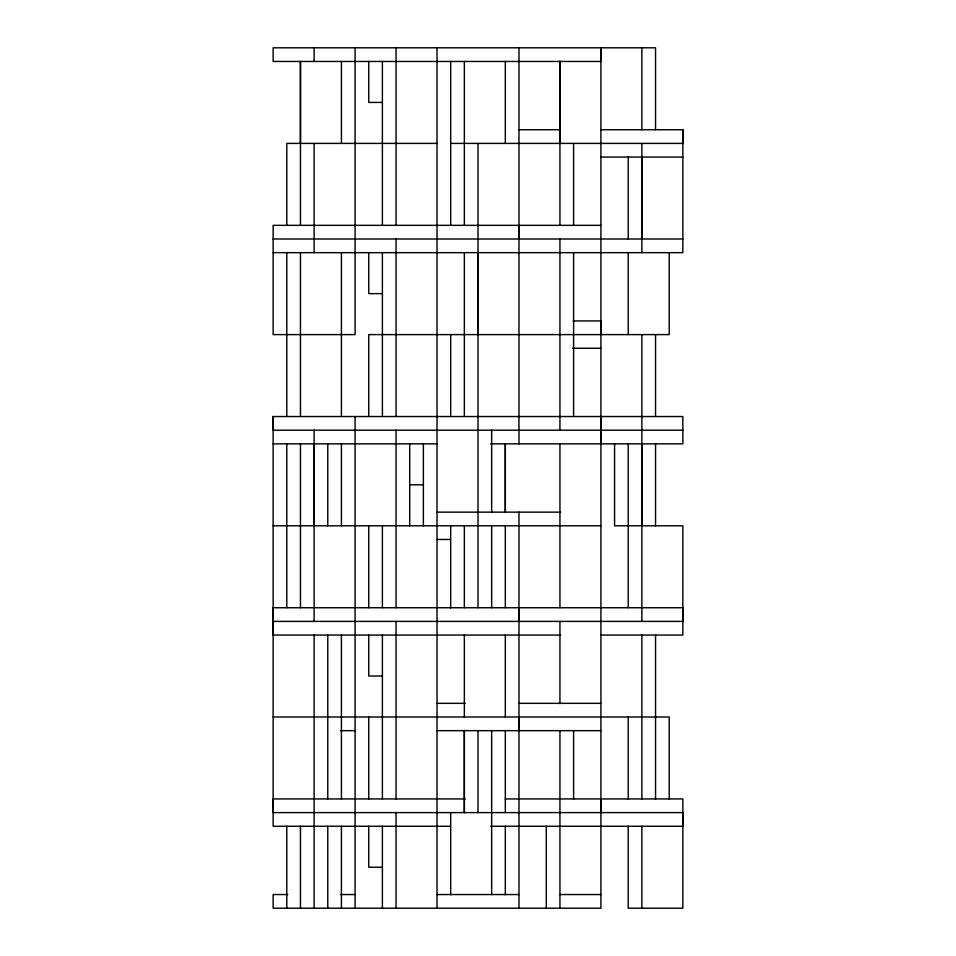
<?xml version="1.0" encoding="UTF-8"?>
<svg xmlns="http://www.w3.org/2000/svg" width="956" height="956" viewBox="0 0 956 956"><rect width="100%" height="100%" fill="white"/><g stroke="black" fill="none" stroke-linecap="round" stroke-linejoin="round"><path stroke-width="1.43" d="M490.679 443.859L682.859 443.859L682.859 416.541L273.141 416.541L273.141 430.2L682.859 430.2M314.118 525.8L314.118 430.2M464.341 730.659L464.341 812.6L464.341 730.408M478 812.6L478 730.659M478 334.6L478 252.659M491.659 730.659L491.659 894.541M518.977 730.659L518.977 717M518.977 621.4L518.977 607.741M518.977 239L518.977 225.341M559.941 826.259L559.941 730.659M559.941 143.4L559.941 61.459M600.918 812.6L600.918 798.941M600.918 443.859L600.918 416.541M600.918 334.6L600.918 320.941L573.11 320.941M628.223 239L628.223 157.059M641.882 525.8L641.882 334.6M641.882 239L641.882 157.059M600.918 129.741L682.859 129.741L682.859 143.4L450.682 143.4M382.4 102.423L368.741 102.423L368.741 61.459M518.977 129.741L559.941 129.741M299.969 143.4L286.8 143.4L286.8 225.341M437.023 143.4L300.459 143.4L300.459 61.459L300.459 225.341M600.918 157.059L682.859 157.059M600.918 225.341L273.141 225.341L273.141 334.6L299.969 334.6M273.141 239L682.859 239M273.141 252.659L682.859 252.659L682.859 129.741M382.4 293.623L368.741 293.623L368.741 252.659M300.459 334.6L355.082 334.6L355.082 47.8M572.608 348.259L600.918 348.259M273.141 443.859L437.023 443.859M409.718 484.823L423.377 484.823M437.023 512.141L560.682 512.141M273.141 525.8L299.969 525.8M300.459 525.8L600.918 525.8M437.023 539.459L450.443 539.459M273.141 621.4L682.859 621.4L682.859 607.741L273.141 607.741L273.141 635.059L560.682 635.059M600.918 635.059L682.859 635.059L682.859 525.8L614.577 525.8L614.577 443.859M382.4 676.023L368.741 676.023L368.741 635.059M437.023 703.341L465.333 703.341M518.977 703.341L600.918 703.341M273.141 717L655.541 717M656.031 717L669.2 717L669.2 798.941M340.455 730.659L355.082 730.659M437.023 730.659L600.918 730.659M465.333 798.941L273.141 798.941L273.141 812.6L682.859 812.6L682.859 826.259L490.679 826.259M505.318 798.941L682.859 798.941L682.859 908.2L628.223 908.2L628.223 826.259M450.443 826.259L273.141 826.259L273.141 416.541M382.4 867.223L368.741 867.223L368.741 826.259M287.78 894.541L273.141 894.541L273.141 908.2L600.918 908.2L600.918 47.8L600.918 61.459L273.141 61.459L273.141 47.8L655.541 47.8L655.541 129.741M340.455 894.541L355.082 894.541M437.023 894.541L518.977 894.541M559.941 894.541L600.918 894.541M669.2 252.659L669.2 334.6L368.741 334.6L368.741 416.541M655.541 334.6L655.541 416.541M655.541 443.859L655.541 525.8M655.541 635.059L655.541 798.941M641.882 47.8L641.882 129.741M641.882 143.4L641.882 252.659M641.882 443.859L641.882 621.4M641.882 635.059L641.882 798.941M641.882 826.259L641.882 908.2M628.223 252.659L628.223 334.6M628.223 443.859L628.223 607.741M628.223 717L628.223 798.941M573.6 143.4L573.6 225.341M573.6 252.659L573.6 416.541M573.6 730.659L573.6 799.192M559.941 61.208L559.941 225.341M559.941 239L559.941 430.2M559.941 443.608L559.941 607.741M559.941 621.4L559.941 703.592M559.941 826.008L559.941 908.2M546.282 826.259L546.282 908.2M518.977 47.8L518.977 443.859M518.977 512.141L518.977 908.2M505.318 61.459L505.318 143.4M505.318 525.8L505.318 607.741M505.318 635.059L505.318 717M505.318 730.408L505.318 812.6M505.318 826.259L505.318 894.792M491.659 430.2L491.659 512.141M491.659 525.8L491.659 607.741M478 143.4L478 607.741M464.341 61.459L464.341 225.341M464.341 252.659L464.341 416.541M464.341 525.8L464.341 607.741M464.341 634.808L464.341 717M450.682 61.459L450.682 225.341M450.682 334.6L450.682 416.541M450.682 525.8L450.682 607.992M450.682 812.6L450.682 894.792M437.023 47.8L437.023 908.2M423.377 443.859L423.377 525.8M409.718 443.859L409.718 525.8M396.059 47.8L396.059 225.341M396.059 239L396.059 416.541M396.059 430.2L396.059 607.741M396.059 621.4L396.059 798.941M396.059 812.6L396.059 908.2M382.4 61.459L382.4 225.341M382.4 252.659L382.4 416.541M382.4 525.8L382.4 607.741M382.4 635.059L382.4 798.941M382.4 826.259L382.4 908.2M368.741 525.8L368.741 607.741M368.741 717L368.741 798.941M355.082 416.541L355.082 908.2M341.423 61.459L341.423 143.4M341.423 252.659L341.423 416.541M341.423 443.859L341.423 525.8M341.423 635.059L341.423 798.941M341.423 826.259L341.423 908.2M327.777 443.859L327.777 525.8M327.777 635.059L327.777 798.941M327.777 826.259L327.777 908.2M314.118 47.8L314.118 61.459M314.118 143.4L314.118 252.659M314.118 443.859L314.118 621.4M314.118 635.059L314.118 908.2M300.459 252.659L300.459 416.541M300.459 443.859L300.459 607.741M300.459 826.259L300.459 908.2M286.8 252.659L286.8 416.541M286.8 443.859L286.8 607.741M286.8 826.259L286.8 908.2M505.318 443.859L505.318 512.392L505.318 443.859"/></g></svg>
